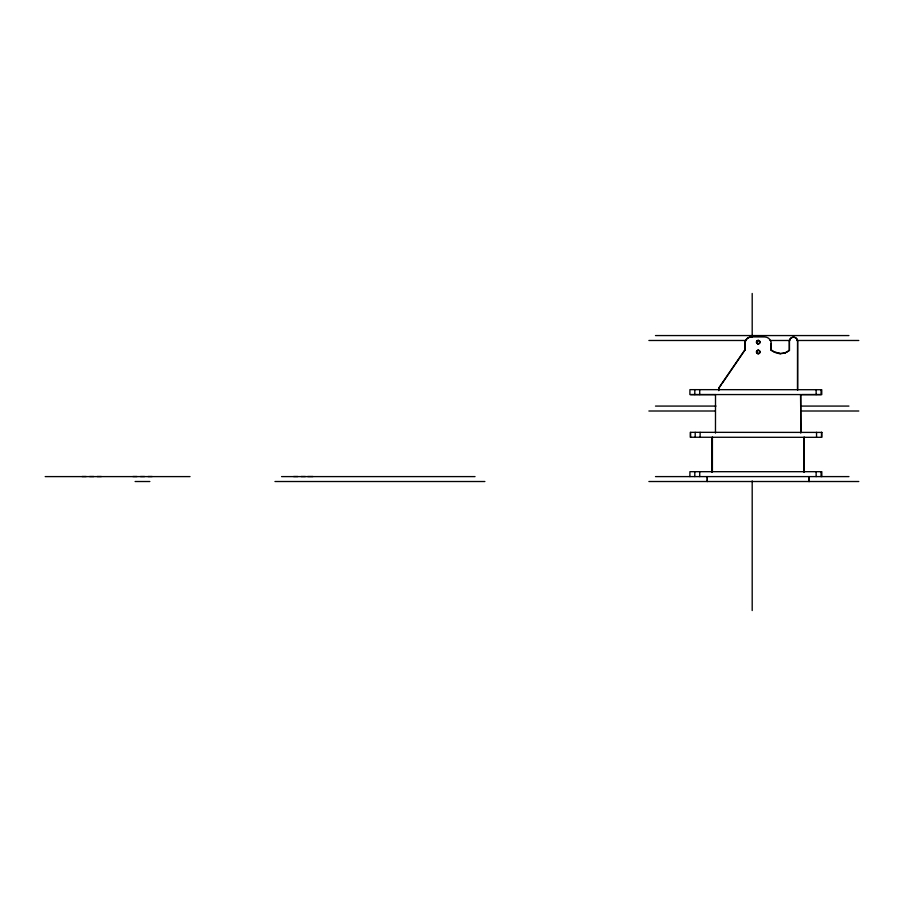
<?xml version="1.0" encoding="UTF-8"?>
<svg xmlns="http://www.w3.org/2000/svg" width="904" height="904" viewBox="0 0 904 904"><rect width="100%" height="100%" fill="white"/><g stroke="black" fill="none" stroke-linecap="round" stroke-linejoin="round"><path stroke-width="1.36" d="M718.951 388.11L721.561 384.268M722.206 383.352L744.986 350.017L744.986 343.509A6.565 6.565 0 0 1 751.54 336.977M789.474 350.356L785.406 352.786M785.406 352.763L780.401 353.633L773.146 351.441L771.214 350.051L771.225 343.509A6.565 6.565 0 0 0 764.66 336.943L751.337 336.887A6.565 6.565 0 0 0 744.772 343.452L744.772 349.972L718.748 388.019L718.748 390.641M655.479 335.565L848.924 335.565M648.88 340.48L746.094 340.48M770.038 340.48L789.768 340.48M796.808 340.48L858.8 340.48M690.577 394.63L715.606 394.63M800.548 394.664L800.955 431.976M802.085 394.63L821.759 394.63L821.759 389.714L689.921 389.647L689.888 394.562L821.058 394.562L821.081 389.647M655.479 406.077L715.979 406.077M800.831 406.077L848.924 406.077M648.88 411.004L715.098 411.004M801.034 411.004L858.8 411.004M82.015 476.532L86.196 476.532M89.586 476.532L93.767 476.532M97.157 476.532L101.338 476.532M132.854 476.532L137.035 476.532M140.425 476.532L144.606 476.532M147.996 476.532L152.177 476.532M293.574 476.532L297.823 476.532M301.145 476.532L305.405 476.532M307.699 476.532L312.976 476.532M45.2 476.6L190.032 476.6M281.562 476.6L475.041 476.6M655.49 476.6L848.958 476.6M135.103 481.516L149.861 481.516M274.963 481.516L484.883 481.516M648.88 481.516L858.8 481.516M777.824 353.317L780.412 353.611M771.225 350.017L773.146 351.441M821.815 476.6L821.815 471.685L689.91 471.685L689.888 476.6M821.487 432.327L821.487 437.253M821.081 471.685L821.081 476.6M816.549 432.327L816.549 437.253M816.142 389.647L816.142 394.562M816.142 471.685L816.142 476.6M809.159 476.634L809.159 481.583M809.001 476.577L808.956 481.504M804.244 437.276L804.232 471.741M804.074 437.22L804.029 472.363M800.797 394.573L800.752 433.095M797.678 390.132L797.678 341.339A4.102 4.102 0 0 0 793.576 337.237A4.102 4.102 0 0 0 789.474 341.339L789.474 350.379M797.475 389.906L797.52 341.271A4.102 4.102 0 0 0 793.373 337.181A4.102 4.102 0 0 0 789.271 341.283L789.271 350.3M771.055 343.441L771.01 349.972M752.196 293.45L752.196 337.135M752.196 480.894L752.196 610.55M744.817 343.441L744.975 350.051M718.962 388.076L718.951 389.748M715.516 394.573L715.471 433.095M712.397 437.276L712.397 471.718M707.312 476.577L707.312 481.493M707.267 476.577L707.267 481.504M700.125 432.327L700.125 437.253M699.719 389.647L699.719 394.562M699.719 471.685L699.719 476.6M695.199 432.327L695.199 437.253M694.803 389.647L694.803 394.562M694.803 471.685L694.803 476.6M690.622 432.406L690.633 437.321M759.835 342.966A1.706 1.706 0 0 1 757.236 343.509A1.706 1.706 0 0 1 757.236 340.864A1.706 1.706 0 0 1 759.835 341.407M759.835 352.809A1.706 1.706 0 0 1 757.236 353.351A1.706 1.706 0 0 1 757.236 350.707A1.706 1.706 0 0 1 759.835 351.238M789.361 350.413A13.933 13.933 0 0 1 771.101 349.882M821.826 432.406L690.317 432.327L690.294 437.253L821.826 437.321L821.826 432.406M712.239 472.363L712.239 437.22L712.194 472.363M757.292 353.362A1.638 1.638 0 0 0 759.755 351.938A1.638 1.638 0 0 0 757.337 350.515A1.638 1.638 0 0 0 757.337 353.351A1.638 1.638 0 0 0 759.801 351.938A1.638 1.638 0 0 0 757.292 350.526A1.638 1.638 0 0 0 757.292 353.362M757.292 343.52A1.638 1.638 0 0 0 759.755 342.107A1.638 1.638 0 0 0 757.337 340.672A1.638 1.638 0 0 0 757.337 343.52A1.638 1.638 0 0 0 759.801 342.096A1.638 1.638 0 0 0 757.292 340.684A1.638 1.638 0 0 0 757.292 343.52"/></g></svg>
